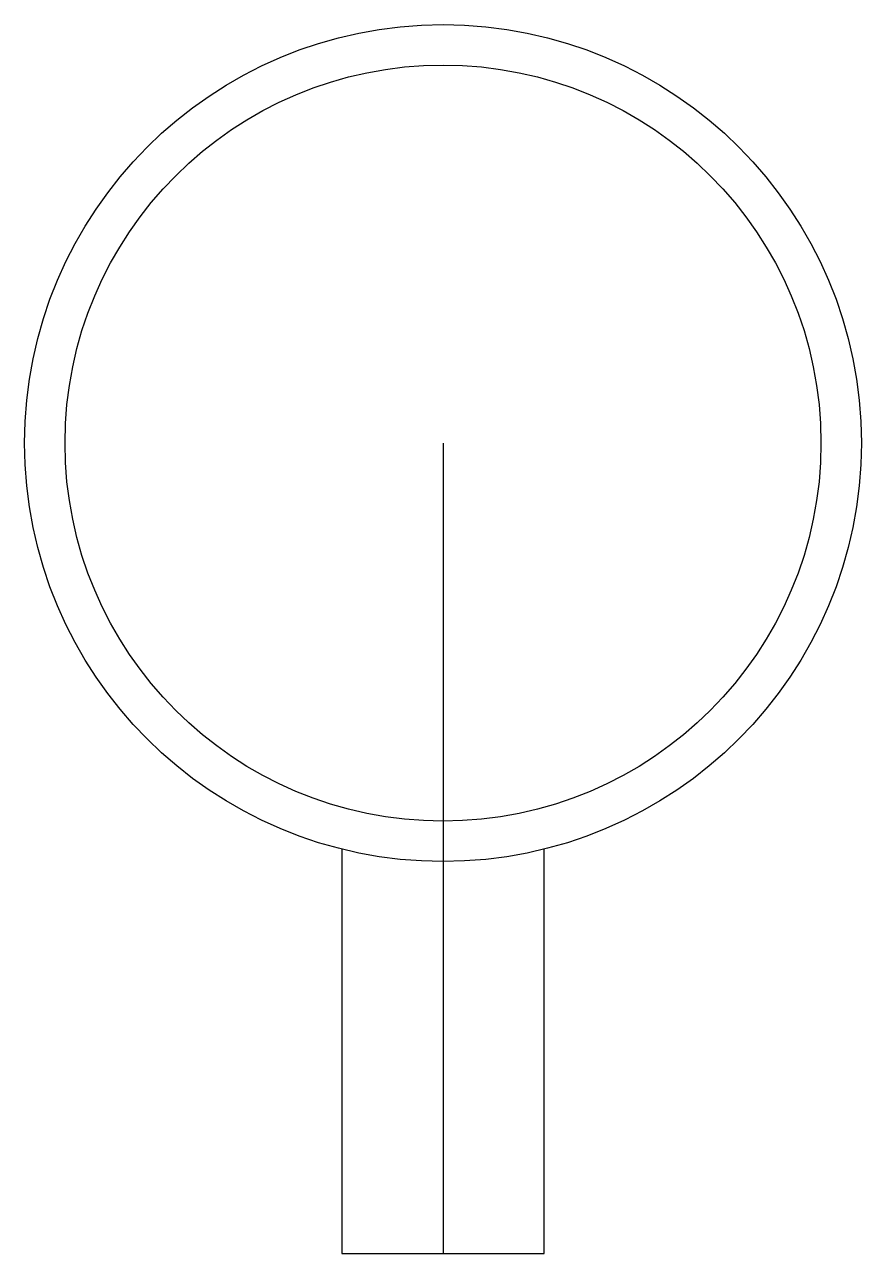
# Model space of a CAD drawing. Header units: millimetres. Extents: x -20.7 to 20.7, y -40.1 to 20.7.
import ezdxf

# ---------------------------------------------------------------- set-up
doc = ezdxf.new("R2010")
doc.units = ezdxf.units.MM
doc.layers.get('0').update_dxf_attribs({"linetype": 'CONTINUOUS'})

msp = doc.modelspace()

# ---------------------------------------------------------------- linework, layer by layer
for p, q in [((0, 0), (0, -40.087)), ((-5, -20.087), (-5, -40.087)), ((5, -40.087), (5, -20.087)), ((-5, -40.087), (5, -40.087))]:
    msp.add_line(p, q)
for radius in [20.7, 18.7]:
    msp.add_circle((0, 0), radius)

doc.saveas('drawing.dxf')
